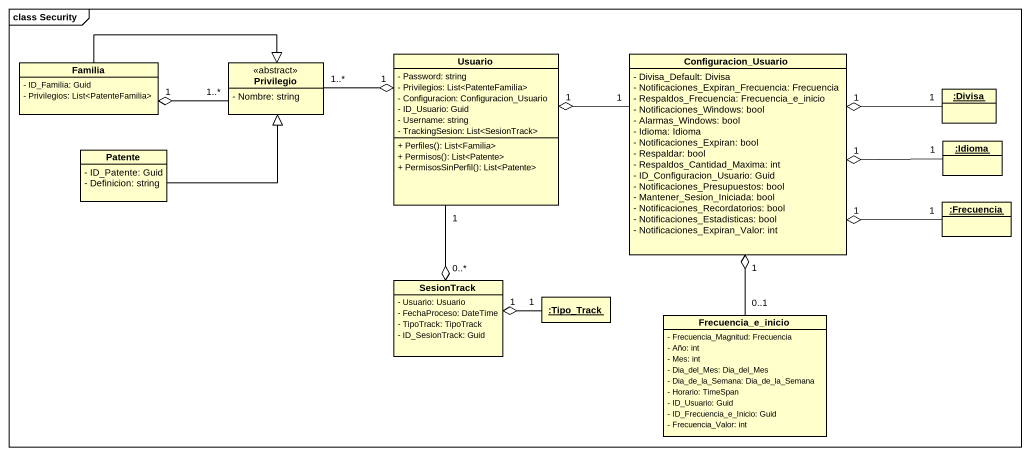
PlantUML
@startuml
mainframe class Security
hide circle
hide empty members
skinparam classAttributeIconSize 0
class Usuario {
  - Password: string
  - Privilegios: List<PatenteFamilia>
  - Configuracion: Configuracion_Usuario
  - ID_Usuario: Guid
  - Username: string
  - TrackingSesion: List<SesionTrack>
  + Perfiles(): List<Familia>
  + Permisos(): List<Patente>
  + PermisosSinPerfil(): List<Patente>
}
class Configuracion_Usuario {
  - Divisa_Default: Divisa
  - Notificaciones_Expiran_Frecuencia: Frecuencia
  - Respaldos_Frecuencia: Frecuencia_e_inicio
  - Notificaciones_Windows: bool
  - Alarmas_Windows: bool
  - Idioma: Idioma
  - Notificaciones_Expiran: bool
  - Respaldar: bool
  - Respaldos_Cantidad_Maxima: int
  - ID_Configuracion_Usuario: Guid
  - Notificaciones_Presupuestos: bool
  - Mantener_Sesion_Iniciada: bool
  - Notificaciones_Recordatorios: bool
  - Notificaciones_Estadisticas: bool
  - Notificaciones_Expiran_Valor: int
}
class Familia {
  - ID_Familia: Guid
  - Privilegios: List<PatenteFamilia>
}
class Privilegio <<abstract>> {
  - Nombre: string
}
object ":Divisa" as Divisa
class Patente {
  - ID_Patente: Guid
  - Definicion: string
}
object ":Idioma" as Idioma
object ":Frecuencia" as Frecuencia
class SesionTrack {
  - Usuario: Usuario
  - FechaProceso: DateTime
  - TipoTrack: TipoTrack
  - ID_SesionTrack: Guid
}
object ":Tipo_Track" as Tipo_Track
class Frecuencia_e_inicio {
  - Frecuencia_Magnitud: Frecuencia
  - Año: int
  - Mes: int
  - Dia_del_Mes: Dia_del_Mes
  - Dia_de_la_Semana: Dia_de_la_Semana
  - Horario: TimeSpan
  - ID_Usuario: Guid
  - ID_Frecuencia_e_Inicio: Guid
  - Frecuencia_Valor: int
}
Usuario "1" --o "0..*" SesionTrack
Configuracion_Usuario "1" -left-o "1" Usuario
Familia -right-|> Privilegio
Privilegio "1..*" -right-o "1" Usuario
Privilegio "1..*" -left-o "1" Familia
Divisa "1" -left-o "1" Configuracion_Usuario
Patente -right-|> Privilegio
Idioma "1" -left-o "1" Configuracion_Usuario
Frecuencia "1" -left-o "1" Configuracion_Usuario
Tipo_Track "1" -left-o "1" SesionTrack
Frecuencia_e_inicio "0..1" -up-o "1" Configuracion_Usuario
@enduml
